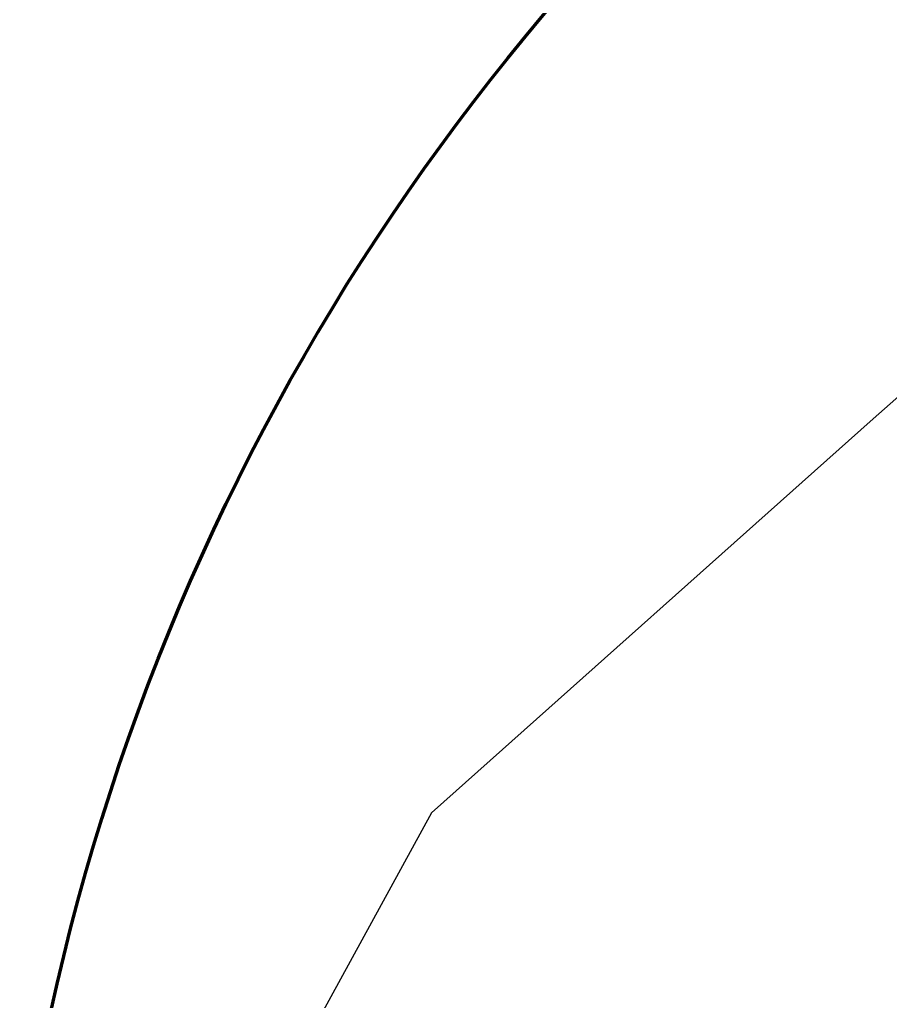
# Model space of a CAD drawing. Header units: metres. Extents: x 2113 to 5678, y -2764 to 956.
# Drawn here: x 2355.7 to 2445.4, y -1710.8 to -1609.6 of the extents above; entities that cross this region are included whole.
import ezdxf

# ---------------------------------------------------------------- set-up
doc = ezdxf.new("R2010")
doc.units = ezdxf.units.M
doc.header["$MEASUREMENT"] = 0
doc.layers.add('PAREDE', color=7, linetype='Continuous')
doc.layers.add('TXT_QUADRAFISCAL_5000', color=7, linetype='Continuous')

msp = doc.modelspace()

# ---------------------------------------------------------------- linework, layer by layer
at = {"layer": 'PAREDE'}
for p, q in [((2462.135, -1634.296), (2443.596, -1650.759)), ((2462.135, -1634.296), (2443.596, -1650.759)), ((2443.596, -1650.759), (2398.127, -1691.365)), ((2443.596, -1650.759), (2398.127, -1691.365)), ((2398.127, -1691.365), (2386.758, -1712.121)), ((2398.127, -1691.365), (2386.758, -1712.121))]:
    msp.add_line(p, q, dxfattribs=at)
at = {"layer": 'TXT_QUADRAFISCAL_5000', "lineweight": 100}
msp.add_circle((2591.411, -1762.719), 237.953, dxfattribs=at)
msp.add_circle((2591.411, -1762.719), 237.953, dxfattribs=at)

doc.saveas('drawing.dxf')
